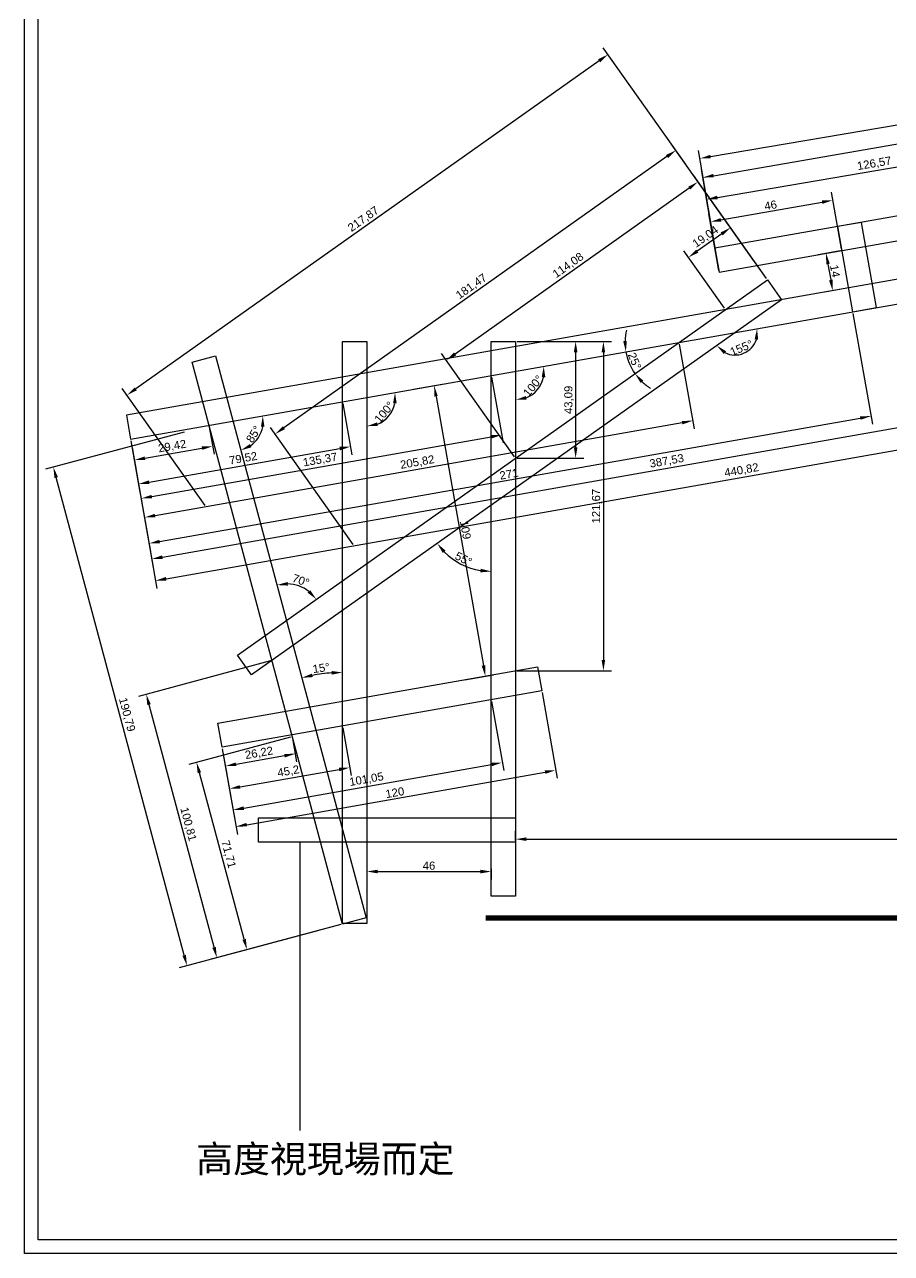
# Model space of a CAD drawing. Header units: millimetres. Extents: x -2666 to 6286, y -11880 to 4849.
# Drawn here: x 2652 to 2972.4, y -8628.6 to -8174.5 of the extents above; entities that cross this region are included whole.
import ezdxf

# ---------------------------------------------------------------- set-up
doc = ezdxf.new("R2010")
doc.units = ezdxf.units.MM
for name, color, linetype in [('0-rib-base', 10, 'Continuous'), ('0-rib1', 6, 'Continuous'), ('dim', 244, 'Continuous'), ('木平台完成面', 3, 'Continuous')]:
    doc.layers.add(name, color=color, linetype=linetype)
doc.layers.add('default', color=11, linetype='Continuous', plot=False)
doc.styles.get("Standard").update_dxf_attribs({"font": 'arial.ttf'})
doc.dimstyles.new('短柱', dxfattribs={"dimtxt": 3, "dimasz": 4, "dimexe": 3, "dimexo": 0.625, "dimtad": 1, "dimtxsty": 'Standard', "dimcen": 2.5, "dimadec": 0, "dimazin": 0, "dimtfac": 1, "dimtmove": 1, "dimatfit": 1, "dimldrblk": 'ORIGIN', "dimfxl": 0, "dimarcsym": 0})

# ---------------------------------------------------------------- blocks, each defined once
blk = doc.blocks.new('*D451')
at = {"layer": 'Defpoints', "color": 0}
for p in [(2950.76, -8239.36), (2954.04, -8257.98), (2908.74, -8265.97)]:
    blk.add_point(p, dxfattribs=at)
at = {"layer": 'dim', "color": 0, "lineweight": -2}
for p, q in [((2953.93, -8257.37), (2950.24, -8236.4)), ((2909.39, -8246.65), (2946.82, -8240.05)), ((2908.63, -8265.36), (2904.93, -8244.39))]:
    blk.add_line(p, q, dxfattribs=at)
at = {"layer": 'dim', "color": 0}
for points in [[(2946.7, -8239.4), (2946.93, -8240.71), (2950.76, -8239.36)], [(2909.28, -8246), (2909.51, -8247.31), (2905.46, -8247.35)]]:
    blk.add_solid(points, dxfattribs=at)
at = {"layer": 'dim', "color": 0, "insert": (2927.73, -8241.23), "char_height": 3, "attachment_point": 5, "rotation": 10}
blk.add_mtext('46', dxfattribs=at)
blk = doc.blocks.new('_Origin')
at = {"color": 0, "linetype": 'ByBlock', "lineweight": -2}
blk.add_line((0, 0), (-1, 0), dxfattribs=at)
blk.add_circle((0, 0), 0.5, dxfattribs=at)
blk = doc.blocks.new('*D452')
at = {"layer": 'Defpoints', "color": 0}
for p in [(3028.87, -8217.67), (3033.38, -8243.99), (2908.63, -8265.36)]:
    blk.add_point(p, dxfattribs=at)
at = {"layer": 'dim', "color": 0, "lineweight": -2}
for p, q in [((3033.28, -8243.38), (3028.37, -8214.71)), ((2908.07, -8238.36), (3024.93, -8218.35)), ((2908.53, -8264.74), (2903.62, -8236.08))]:
    blk.add_line(p, q, dxfattribs=at)
at = {"layer": 'dim', "color": 0}
for points in [[(3024.82, -8217.69), (3025.04, -8219), (3028.87, -8217.67)], [(2907.95, -8237.7), (2908.18, -8239.02), (2904.12, -8239.03)]]:
    blk.add_solid(points, dxfattribs=at)
at = {"layer": 'dim', "color": 0, "insert": (2966.09, -8225.96), "char_height": 3, "attachment_point": 5, "rotation": 9.7171}
blk.add_mtext('126,57', dxfattribs=at)
blk = doc.blocks.new('*D453')
at = {"layer": 'Defpoints', "color": 0}
for p in [(3107.91, -8195.43), (3113.87, -8229.8), (2908.63, -8265.36)]:
    blk.add_point(p, dxfattribs=at)
at = {"layer": 'dim', "color": 0, "lineweight": -2}
for p, q in [((3113.76, -8229.19), (3107.4, -8192.47)), ((2906.62, -8230.3), (3103.97, -8196.11)), ((2908.52, -8264.74), (2902.16, -8228.02))]:
    blk.add_line(p, q, dxfattribs=at)
at = {"layer": 'dim', "color": 0}
for points in [[(3103.86, -8195.45), (3104.08, -8196.77), (3107.91, -8195.43)], [(2906.5, -8229.64), (2906.73, -8230.95), (2902.68, -8230.98)]]:
    blk.add_solid(points, dxfattribs=at)
at = {"layer": 'dim', "color": 0, "insert": (3004.88, -8210.81), "char_height": 3, "attachment_point": 5, "rotation": 9.8281}
blk.add_mtext('208,29', dxfattribs=at)
blk = doc.blocks.new('*D454')
at = {"layer": 'Defpoints', "color": 0}
for p in [(3130.28, -8184.89), (3137.24, -8225.68), (2908.53, -8264.74)]:
    blk.add_point(p, dxfattribs=at)
at = {"layer": 'dim', "color": 0, "lineweight": -2}
for p, q in [((3137.14, -8225.06), (3129.77, -8181.93)), ((2905.5, -8223.27), (3126.33, -8185.56)), ((2908.42, -8264.12), (2901.05, -8220.99))]:
    blk.add_line(p, q, dxfattribs=at)
at = {"layer": 'dim', "color": 0}
for points in [[(3126.22, -8184.9), (3126.45, -8186.22), (3130.28, -8184.89)], [(2905.39, -8222.62), (2905.61, -8223.93), (2901.56, -8223.95)]]:
    blk.add_solid(points, dxfattribs=at)
at = {"layer": 'dim', "color": 0, "insert": (3015.51, -8202.02), "char_height": 3, "attachment_point": 5, "rotation": 9.6913}
blk.add_mtext('232,03', dxfattribs=at)
blk = doc.blocks.new('*D458')
at = {"layer": 'Defpoints', "color": 0}
for p in [(2720.12, -8322.58), (2691.15, -8327.69), (2721.48, -8330.3)]:
    blk.add_point(p, dxfattribs=at)
at = {"layer": 'dim', "color": 0, "lineweight": -2}
for p, q in [((2720.23, -8323.2), (2722, -8333.25)), ((2691.26, -8328.31), (2693.03, -8338.36)), ((2696.45, -8334.71), (2717.54, -8330.99))]:
    blk.add_line(p, q, dxfattribs=at)
at = {"layer": 'dim', "color": 0}
for points in [[(2717.43, -8330.34), (2717.66, -8331.65), (2721.48, -8330.3)], [(2696.34, -8334.06), (2696.57, -8335.37), (2692.51, -8335.41)]]:
    blk.add_solid(points, dxfattribs=at)
at = {"layer": 'dim', "color": 0, "insert": (2706.58, -8330.46), "char_height": 3, "attachment_point": 5, "rotation": 10}
blk.add_mtext('29,42', dxfattribs=at)
blk = doc.blocks.new('*D459')
at = {"layer": 'Defpoints', "color": 0}
for p in [(2769.47, -8313.88), (2691.15, -8327.69), (2772.39, -8330.45)]:
    blk.add_point(p, dxfattribs=at)
at = {"layer": 'dim', "color": 0, "lineweight": -2}
for p, q in [((2769.58, -8314.5), (2772.91, -8333.41)), ((2691.26, -8328.31), (2694.59, -8347.22)), ((2698.01, -8343.57), (2768.45, -8331.15))]:
    blk.add_line(p, q, dxfattribs=at)
at = {"layer": 'dim', "color": 0}
for points in [[(2768.33, -8330.49), (2768.57, -8331.81), (2772.39, -8330.45)], [(2697.9, -8342.91), (2698.13, -8344.23), (2694.07, -8344.26)]]:
    blk.add_solid(points, dxfattribs=at)
at = {"layer": 'dim', "color": 0, "insert": (2732.81, -8334.97), "char_height": 3, "attachment_point": 5, "rotation": 10}
blk.add_mtext('79,52', dxfattribs=at)
blk = doc.blocks.new('*D460')
at = {"layer": 'Defpoints', "color": 0}
for p in [(2824.47, -8304.19), (2691.15, -8327.69), (2828.33, -8326.1)]:
    blk.add_point(p, dxfattribs=at)
at = {"layer": 'dim', "color": 0, "lineweight": -2}
for p, q in [((2824.57, -8304.8), (2828.85, -8329.06)), ((2691.26, -8328.31), (2695.54, -8352.56)), ((2698.96, -8348.91), (2824.39, -8326.8))]:
    blk.add_line(p, q, dxfattribs=at)
at = {"layer": 'dim', "color": 0}
for points in [[(2824.27, -8326.14), (2824.51, -8327.45), (2828.33, -8326.1)], [(2698.84, -8348.26), (2699.07, -8349.57), (2695.02, -8349.61)]]:
    blk.add_solid(points, dxfattribs=at)
at = {"layer": 'dim', "color": 0, "insert": (2761.25, -8335.46), "char_height": 3, "attachment_point": 5, "rotation": 10}
blk.add_mtext('135,37', dxfattribs=at)
blk = doc.blocks.new('*D461')
at = {"layer": 'Defpoints', "color": 0}
for p in [(2893.84, -8291.95), (2898.94, -8320.88), (2691.15, -8327.69)]:
    blk.add_point(p, dxfattribs=at)
at = {"layer": 'dim', "color": 0, "lineweight": -2}
for p, q in [((2893.95, -8292.57), (2899.46, -8323.83)), ((2700.19, -8355.92), (2895, -8321.57)), ((2691.26, -8328.31), (2696.77, -8359.57))]:
    blk.add_line(p, q, dxfattribs=at)
at = {"layer": 'dim', "color": 0}
for points in [[(2894.89, -8320.92), (2895.12, -8322.23), (2898.94, -8320.88)], [(2700.08, -8355.27), (2700.31, -8356.58), (2696.25, -8356.62)]]:
    blk.add_solid(points, dxfattribs=at)
at = {"layer": 'dim', "color": 0, "insert": (2797.18, -8336.36), "char_height": 3, "attachment_point": 5, "rotation": 10}
blk.add_mtext('205,82', dxfattribs=at)
blk = doc.blocks.new('*D462')
at = {"layer": 'Defpoints', "color": 0}
for p in [(2958.03, -8280.63), (2964.83, -8319.16), (2691.15, -8327.69)]:
    blk.add_point(p, dxfattribs=at)
at = {"layer": 'dim', "color": 0, "lineweight": -2}
for p, q in [((2958.14, -8281.25), (2965.35, -8322.12)), ((2701.88, -8365.53), (2960.89, -8319.86)), ((2691.26, -8328.31), (2698.47, -8369.18))]:
    blk.add_line(p, q, dxfattribs=at)
at = {"layer": 'dim', "color": 0}
for points in [[(2960.77, -8319.2), (2961.01, -8320.51), (2964.83, -8319.16)], [(2701.77, -8364.87), (2702, -8366.18), (2697.95, -8366.22)]]:
    blk.add_solid(points, dxfattribs=at)
at = {"layer": 'dim', "color": 0, "insert": (2831.02, -8340.59), "char_height": 3, "attachment_point": 5, "rotation": 10}
blk.add_mtext('271', dxfattribs=at)
blk = doc.blocks.new('*D463')
at = {"layer": 'Defpoints', "color": 0}
for p in [(3072.79, -8260.4), (3080.6, -8304.68), (2691.15, -8327.69)]:
    blk.add_point(p, dxfattribs=at)
at = {"layer": 'dim', "color": 0, "lineweight": -2}
for p, q in [((3072.9, -8261.01), (3081.12, -8307.63)), ((2702.9, -8371.27), (3076.66, -8305.37)), ((2691.26, -8328.31), (2699.48, -8374.92))]:
    blk.add_line(p, q, dxfattribs=at)
at = {"layer": 'dim', "color": 0}
for points in [[(3076.55, -8304.71), (3076.78, -8306.03), (3080.6, -8304.68)], [(2702.78, -8370.62), (2703.01, -8371.93), (2698.96, -8371.97)]]:
    blk.add_solid(points, dxfattribs=at)
at = {"layer": 'dim', "color": 0, "insert": (2889.36, -8335.93), "char_height": 3, "attachment_point": 5, "rotation": 10}
blk.add_mtext('387,53', dxfattribs=at)
blk = doc.blocks.new('*D464')
at = {"layer": 'Defpoints', "color": 0}
for p in [(3125.27, -8251.15), (3134.49, -8303.42), (2691.15, -8327.69)]:
    blk.add_point(p, dxfattribs=at)
at = {"layer": 'dim', "color": 0, "lineweight": -2}
for p, q in [((3125.81, -8254.18), (3135.01, -8306.37)), ((2704.31, -8379.27), (3130.55, -8304.11)), ((2691.69, -8330.72), (2700.89, -8382.92))]:
    blk.add_line(p, q, dxfattribs=at)
at = {"layer": 'dim', "color": 0}
for points in [[(3130.43, -8303.45), (3130.66, -8304.77), (3134.49, -8303.42)], [(2704.19, -8378.61), (2704.42, -8379.93), (2700.37, -8379.96)]]:
    blk.add_solid(points, dxfattribs=at)
at = {"layer": 'dim', "color": 0, "insert": (2917.01, -8339.3), "char_height": 3, "attachment_point": 5, "rotation": 10}
blk.add_mtext('440,82', dxfattribs=at)
blk = doc.blocks.new('*D465')
at = {"layer": 'Defpoints', "color": 0}
for p in [(3139.24, -8248.68), (2778.47, -8291.61), (2784.29, -8321.15), (2691.15, -8327.69), (2778.47, -8506.61)]:
    blk.add_point(p, dxfattribs=at)
at = {"layer": 'dim', "color": 0, "lineweight": -2}
blk.add_arc((2778.47, -8312.3), 10.6, 291.7601, 348.2399, dxfattribs=at)
at = {"layer": 'dim', "color": 0}
for points in [[(2788.17, -8314.45), (2789.51, -8314.47), (2788.9, -8310.46)], [(2782.52, -8322.79), (2782.27, -8321.48), (2778.47, -8322.89)]]:
    blk.add_solid(points, dxfattribs=at)
at = {"layer": 'dim', "color": 0, "insert": (2784.93, -8317.72), "char_height": 3, "attachment_point": 5, "rotation": 50}
blk.add_mtext('100°', dxfattribs=at)
blk = doc.blocks.new('*D466')
at = {"layer": 'Defpoints', "color": 0}
for p in [(3139.24, -8248.68), (2722.55, -8296.87), (2691.15, -8327.69), (2736.68, -8329.13), (2778.19, -8504.54)]:
    blk.add_point(p, dxfattribs=at)
at = {"layer": 'dim', "color": 0, "lineweight": -2}
blk.add_arc((2729.02, -8321.02), 11.16, 305.6472, 349.3528, dxfattribs=at)
at = {"layer": 'dim', "color": 0}
for points in [[(2739.32, -8323.07), (2740.65, -8323.08), (2740.01, -8319.08)], [(2735.81, -8330.69), (2735.24, -8329.48), (2731.91, -8331.8)]]:
    blk.add_solid(points, dxfattribs=at)
at = {"layer": 'dim', "color": 0, "insert": (2736.61, -8325.85), "char_height": 3, "attachment_point": 5, "rotation": 57.5}
blk.add_mtext('85°', dxfattribs=at)
blk = doc.blocks.new('*D467')
at = {"layer": 'Defpoints', "color": 0}
for p in [(3139.24, -8248.68), (2833.47, -8291.61), (2839.26, -8311.42), (2691.15, -8327.69), (2833.47, -8496.61)]:
    blk.add_point(p, dxfattribs=at)
at = {"layer": 'dim', "color": 0, "lineweight": -2}
blk.add_arc((2833.47, -8302.6), 10.55, 291.8487, 348.1513, dxfattribs=at)
at = {"layer": 'dim', "color": 0}
for points in [[(2843.13, -8304.75), (2844.46, -8304.78), (2843.86, -8300.77)], [(2837.52, -8313.05), (2837.27, -8311.74), (2833.47, -8313.15)]]:
    blk.add_solid(points, dxfattribs=at)
at = {"layer": 'dim', "color": 0, "insert": (2839.9, -8308), "char_height": 3, "attachment_point": 5, "rotation": 50}
blk.add_mtext('100°', dxfattribs=at)
blk = doc.blocks.new('*D468')
at = {"layer": 'Defpoints', "color": 0}
for p in [(3139.24, -8248.68), (2931.77, -8276.13), (2914.13, -8296.57), (2691.15, -8327.69), (2735.9, -8414.81)]:
    blk.add_point(p, dxfattribs=at)
at = {"layer": 'dim', "color": 0, "lineweight": -2}
blk.add_arc((2914.58, -8288.3), 8.29, 243.2328, 342.0672, dxfattribs=at)
at = {"layer": 'dim', "color": 0}
for points in [[(2921.8, -8290.8), (2923.13, -8290.89), (2922.74, -8286.86)], [(2910.42, -8296.2), (2911.29, -8295.19), (2907.82, -8293.08)]]:
    blk.add_solid(points, dxfattribs=at)
at = {"layer": 'dim', "color": 0, "insert": (2916.94, -8293.95), "char_height": 3, "attachment_point": 5, "rotation": 22.65}
blk.add_mtext('155°', dxfattribs=at)
blk = doc.blocks.new('*D469')
at = {"layer": 'Defpoints', "color": 0}
for p in [(3145.09, -8224.3), (3019.93, -8238.39), (3028.87, -8251.54), (2908.74, -8265.97), (3148.15, -8291.76)]:
    blk.add_point(p, dxfattribs=at)
at = {"layer": 'dim', "color": 0, "lineweight": -2}
blk.add_arc((3033.38, -8243.99), 8.79, 216.3079, 311.0921, dxfattribs=at)
at = {"layer": 'dim', "color": 0}
for points in [[(3025.69, -8249.46), (3026.91, -8248.93), (3024.73, -8245.52)], [(3038.62, -8250.23), (3039.7, -8251.01), (3041.5, -8247.37)]]:
    blk.add_solid(points, dxfattribs=at)
at = {"layer": 'dim', "color": 0, "insert": (3032.65, -8250.61), "char_height": 3, "attachment_point": 5, "rotation": 353.7}
blk.add_mtext('147°', dxfattribs=at)
blk = doc.blocks.new('*D470')
at = {"layer": 'Defpoints', "color": 0}
for p in [(3145.09, -8224.3), (3023.39, -8230.09), (3076.38, -8246.61), (2908.74, -8265.97), (3151.6, -8283.46)]:
    blk.add_point(p, dxfattribs=at)
at = {"layer": 'dim', "color": 0, "lineweight": -2}
blk.add_arc((3049.83, -8241.09), 27.11, 345.8609, 1.5391, dxfattribs=at)
at = {"layer": 'dim', "color": 0}
for points in [[(3076.27, -8240.43), (3077.6, -8240.3), (3076.53, -8236.38)], [(3076.76, -8247.93), (3075.49, -8247.51), (3074.86, -8251.51)]]:
    blk.add_solid(points, dxfattribs=at)
at = {"layer": 'dim', "color": 0, "insert": (3074.64, -8243.83), "char_height": 3, "attachment_point": 5, "rotation": 83.7}
blk.add_mtext('33°', dxfattribs=at)
blk = doc.blocks.new('*D471')
at = {"layer": 'Defpoints', "color": 0}
for p in [(3107.65, -8218.16), (3145.09, -8224.3), (3107.24, -8236.67), (2908.74, -8265.97), (3253.74, -8491.58)]:
    blk.add_point(p, dxfattribs=at)
at = {"layer": 'dim', "color": 0, "lineweight": -2}
blk.add_arc((3113.87, -8229.8), 9.55, 214.1864, 273.9299, dxfattribs=at)
at = {"layer": 'dim', "color": 0}
for points in [[(3105.35, -8235.42), (3106.59, -8234.91), (3104.47, -8231.46)], [(3114.34, -8238.68), (3114.7, -8239.97), (3118.37, -8238.22)]]:
    blk.add_solid(points, dxfattribs=at)
at = {"layer": 'dim', "color": 0, "insert": (3110.63, -8236.45), "char_height": 3, "attachment_point": 5, "rotation": 334.0582}
blk.add_mtext('108°', dxfattribs=at)
blk = doc.blocks.new('*D473')
at = {"layer": 'Defpoints', "color": 0}
for p in [(2954.04, -8257.98), (2950.68, -8272.79), (2956.47, -8271.77)]:
    blk.add_point(p, dxfattribs=at)
at = {"layer": 'dim', "color": 0, "lineweight": -2}
for p, q in [((2953.43, -8258.09), (2945.3, -8259.53)), ((2948.94, -8262.94), (2949.99, -8268.85)), ((2955.86, -8271.88), (2947.73, -8273.31))]:
    blk.add_line(p, q, dxfattribs=at)
at = {"layer": 'dim', "color": 0}
for points in [[(2949.6, -8262.83), (2948.29, -8263.06), (2948.25, -8259)], [(2950.64, -8268.74), (2949.33, -8268.97), (2950.68, -8272.79)]]:
    blk.add_solid(points, dxfattribs=at)
at = {"layer": 'dim', "color": 0, "insert": (2951.56, -8265.53), "char_height": 3, "attachment_point": 5, "rotation": 280}
blk.add_mtext('14', dxfattribs=at)
blk = doc.blocks.new('*D475')
at = {"layer": 'Defpoints', "color": 0}
for p in [(2750.78, -8437), (2724.95, -8441.55), (2752, -8443.95)]:
    blk.add_point(p, dxfattribs=at)
at = {"layer": 'dim', "color": 0, "lineweight": -2}
for p, q in [((2750.89, -8437.61), (2752.53, -8446.9)), ((2725.06, -8442.17), (2726.7, -8451.46)), ((2730.12, -8447.81), (2748.07, -8444.64))]:
    blk.add_line(p, q, dxfattribs=at)
at = {"layer": 'dim', "color": 0}
for points in [[(2730, -8447.15), (2730.24, -8448.46), (2726.18, -8448.5)], [(2747.95, -8443.99), (2748.18, -8445.3), (2752, -8443.95)]]:
    blk.add_solid(points, dxfattribs=at)
at = {"layer": 'dim', "color": 0, "insert": (2738.67, -8443.83), "char_height": 3, "attachment_point": 5, "rotation": 10}
blk.add_mtext('26,22', dxfattribs=at)
blk = doc.blocks.new('*D476')
at = {"layer": 'Defpoints', "color": 0}
for p in [(2769.47, -8433.7), (2724.95, -8441.55), (2772.17, -8449.04)]:
    blk.add_point(p, dxfattribs=at)
at = {"layer": 'dim', "color": 0, "lineweight": -2}
for p, q in [((2769.58, -8434.32), (2772.69, -8452)), ((2725.06, -8442.17), (2728.18, -8459.85)), ((2731.6, -8456.2), (2768.23, -8449.74))]:
    blk.add_line(p, q, dxfattribs=at)
at = {"layer": 'dim', "color": 0}
for points in [[(2768.12, -8449.08), (2768.35, -8450.4), (2772.17, -8449.04)], [(2731.48, -8455.54), (2731.71, -8456.86), (2727.66, -8456.89)]]:
    blk.add_solid(points, dxfattribs=at)
at = {"layer": 'dim', "color": 0, "insert": (2749.49, -8450.58), "char_height": 3, "attachment_point": 5, "rotation": 10}
blk.add_mtext('45,2', dxfattribs=at)
blk = doc.blocks.new('*D477')
at = {"layer": 'Defpoints', "color": 0}
for p in [(2824.47, -8424.01), (2724.95, -8441.55), (2828.55, -8447.18)]:
    blk.add_point(p, dxfattribs=at)
at = {"layer": 'dim', "color": 0, "lineweight": -2}
for p, q in [((2824.57, -8424.62), (2829.07, -8450.13)), ((2725.06, -8442.17), (2729.56, -8467.68)), ((2732.98, -8464.03), (2824.61, -8447.87))]:
    blk.add_line(p, q, dxfattribs=at)
at = {"layer": 'dim', "color": 0}
for points in [[(2824.5, -8447.21), (2824.73, -8448.53), (2828.55, -8447.18)], [(2732.86, -8463.37), (2733.1, -8464.68), (2729.04, -8464.72)]]:
    blk.add_solid(points, dxfattribs=at)
at = {"layer": 'dim', "color": 0, "insert": (2778.37, -8453.56), "char_height": 3, "attachment_point": 5, "rotation": 10}
blk.add_mtext('101,05', dxfattribs=at)
blk = doc.blocks.new('*D478')
at = {"layer": 'Defpoints', "color": 0}
for p in [(2843.13, -8420.71), (2724.95, -8441.55), (2848.3, -8450.01)]:
    blk.add_point(p, dxfattribs=at)
at = {"layer": 'dim', "color": 0, "lineweight": -2}
for p, q in [((2843.24, -8421.33), (2848.82, -8452.96)), ((2725.06, -8442.17), (2730.64, -8473.8)), ((2734.06, -8470.15), (2844.36, -8450.7))]:
    blk.add_line(p, q, dxfattribs=at)
at = {"layer": 'dim', "color": 0}
for points in [[(2844.24, -8450.05), (2844.47, -8451.36), (2848.3, -8450.01)], [(2733.94, -8469.5), (2734.18, -8470.81), (2730.12, -8470.85)]]:
    blk.add_solid(points, dxfattribs=at)
at = {"layer": 'dim', "color": 0, "insert": (2788.83, -8458.3), "char_height": 3, "attachment_point": 5, "rotation": 10}
blk.add_mtext('120', dxfattribs=at)
blk = doc.blocks.new('*D479')
at = {"layer": 'Defpoints', "color": 0}
for p in [(2750.89, -8437.61), (2715.54, -8447.11), (2769.5, -8506.87)]:
    blk.add_point(p, dxfattribs=at)
at = {"layer": 'dim', "color": 0, "lineweight": -2}
for p, q in [((2750.28, -8437.78), (2712.65, -8447.89)), ((2733.12, -8512.51), (2716.58, -8450.98)), ((2768.9, -8507.03), (2731.26, -8517.15))]:
    blk.add_line(p, q, dxfattribs=at)
at = {"layer": 'dim', "color": 0}
for points in [[(2717.23, -8450.8), (2715.94, -8451.15), (2715.54, -8447.11)], [(2733.76, -8512.33), (2732.48, -8512.68), (2734.16, -8516.37)]]:
    blk.add_solid(points, dxfattribs=at)
at = {"layer": 'dim', "color": 0, "insert": (2727.2, -8481.11), "char_height": 3, "attachment_point": 5, "rotation": 285.0435}
blk.add_mtext('71,71', dxfattribs=at)
blk = doc.blocks.new('*D480')
at = {"layer": 'Defpoints', "color": 0}
for p in [(2743.41, -8409.49), (2696.94, -8421.95), (2769.5, -8506.87)]:
    blk.add_point(p, dxfattribs=at)
at = {"layer": 'dim', "color": 0, "lineweight": -2}
for p, q in [((2742.81, -8409.65), (2694.04, -8422.72)), ((2721.99, -8515.46), (2697.97, -8425.81)), ((2768.9, -8507.03), (2720.13, -8520.1))]:
    blk.add_line(p, q, dxfattribs=at)
at = {"layer": 'dim', "color": 0}
for points in [[(2698.62, -8425.64), (2697.33, -8425.98), (2696.94, -8421.95)], [(2722.64, -8515.29), (2721.35, -8515.63), (2723.03, -8519.32)]]:
    blk.add_solid(points, dxfattribs=at)
at = {"layer": 'dim', "color": 0, "insert": (2712.33, -8470.01), "char_height": 3, "attachment_point": 5, "rotation": 285}
blk.add_mtext('100,81', dxfattribs=at)
blk = doc.blocks.new('*D481')
at = {"layer": 'Defpoints', "color": 0}
for p in [(2720.12, -8322.58), (2662.61, -8337.99), (2769.5, -8506.87)]:
    blk.add_point(p, dxfattribs=at)
at = {"layer": 'dim', "color": 0, "lineweight": -2}
for p, q in [((2710.91, -8325.05), (2659.72, -8338.77)), ((2710.96, -8518.42), (2663.65, -8341.86)), ((2760.29, -8509.34), (2709.1, -8523.06))]:
    blk.add_line(p, q, dxfattribs=at)
at = {"layer": 'dim', "color": 0}
for points in [[(2664.29, -8341.68), (2663.01, -8342.03), (2662.61, -8337.99)], [(2711.6, -8518.24), (2710.31, -8518.59), (2711.99, -8522.28)]]:
    blk.add_solid(points, dxfattribs=at)
at = {"layer": 'dim', "color": 0, "insert": (2689.65, -8429.51), "char_height": 3, "attachment_point": 5, "rotation": 285}
blk.add_mtext('190,79', dxfattribs=at)
blk = doc.blocks.new('*D482')
at = {"layer": 'Defpoints', "color": 0}
for p in [(2897.38, -8260.5), (2926.57, -8268.78), (2911.03, -8279.78)]:
    blk.add_point(p, dxfattribs=at)
at = {"layer": 'dim', "color": 0, "lineweight": -2}
for p, q in [((2926.21, -8268.27), (2911.18, -8247.05)), ((2909.65, -8251.81), (2900.64, -8258.19)), ((2910.67, -8279.27), (2895.64, -8258.05))]:
    blk.add_line(p, q, dxfattribs=at)
at = {"layer": 'dim', "color": 0}
for points in [[(2909.27, -8251.26), (2910.04, -8252.35), (2912.92, -8249.5)], [(2900.26, -8257.64), (2901.03, -8258.73), (2897.38, -8260.5)]]:
    blk.add_solid(points, dxfattribs=at)
at = {"layer": 'dim', "color": 0, "insert": (2903.74, -8253.02), "char_height": 3, "attachment_point": 5, "rotation": 35.3}
blk.add_mtext('19,04', dxfattribs=at)
blk = doc.blocks.new('*D483')
at = {"layer": 'Defpoints', "color": 0}
for p in [(2926.57, -8268.78), (2807.84, -8298.51), (2833.47, -8334.7)]:
    blk.add_point(p, dxfattribs=at)
at = {"layer": 'dim', "color": 0, "lineweight": -2}
for p, q in [((2926.21, -8268.27), (2899.21, -8230.14)), ((2897.68, -8234.9), (2811.1, -8296.2)), ((2833.1, -8334.19), (2806.11, -8296.06))]:
    blk.add_line(p, q, dxfattribs=at)
at = {"layer": 'dim', "color": 0}
for points in [[(2897.29, -8234.36), (2898.06, -8235.44), (2900.94, -8232.59)], [(2810.72, -8295.65), (2811.49, -8296.74), (2807.84, -8298.51)]]:
    blk.add_solid(points, dxfattribs=at)
at = {"layer": 'dim', "color": 0, "insert": (2852.99, -8263.57), "char_height": 3, "attachment_point": 5, "rotation": 35.3}
blk.add_mtext('114,08', dxfattribs=at)
blk = doc.blocks.new('*D484')
at = {"layer": 'Defpoints', "color": 0}
for p in [(2926.57, -8268.78), (2744.58, -8325.78), (2778.47, -8373.64)]:
    blk.add_point(p, dxfattribs=at)
at = {"layer": 'dim', "color": 0, "lineweight": -2}
for p, q in [((2921.57, -8261.72), (2890.95, -8218.47)), ((2889.41, -8223.23), (2747.84, -8323.47)), ((2773.47, -8366.59), (2742.84, -8323.33))]:
    blk.add_line(p, q, dxfattribs=at)
at = {"layer": 'dim', "color": 0}
for points in [[(2889.03, -8222.68), (2889.8, -8223.77), (2892.68, -8220.92)], [(2747.46, -8322.92), (2748.23, -8324.01), (2744.58, -8325.78)]]:
    blk.add_solid(points, dxfattribs=at)
at = {"layer": 'dim', "color": 0, "insert": (2817.23, -8271.37), "char_height": 3, "attachment_point": 5, "rotation": 35.3}
blk.add_mtext('181,47', dxfattribs=at)
blk = doc.blocks.new('*D485')
at = {"layer": 'Defpoints', "color": 0}
for p in [(2926.57, -8268.78), (2689.8, -8311.41), (2748.76, -8394.68)]:
    blk.add_point(p, dxfattribs=at)
at = {"layer": 'dim', "color": 0, "lineweight": -2}
for p, q in [((2896.5, -8226.32), (2865.88, -8183.06)), ((2864.34, -8187.82), (2693.06, -8309.1)), ((2718.69, -8352.21), (2688.06, -8308.96))]:
    blk.add_line(p, q, dxfattribs=at)
at = {"layer": 'dim', "color": 0}
for points in [[(2863.96, -8187.28), (2864.73, -8188.36), (2867.61, -8185.51)], [(2692.68, -8308.55), (2693.45, -8309.64), (2689.8, -8311.41)]]:
    blk.add_solid(points, dxfattribs=at)
at = {"layer": 'dim', "color": 0, "insert": (2777.3, -8246.48), "char_height": 3, "attachment_point": 5, "rotation": 35.3}
blk.add_mtext('217,87', dxfattribs=at)
blk = doc.blocks.new('*D487')
at = {"layer": 'Defpoints', "color": 0}
for p in [(2833.47, -8291.61), (2833.47, -8334.7), (2855.67, -8334.7)]:
    blk.add_point(p, dxfattribs=at)
at = {"layer": 'dim', "color": 0, "lineweight": -2}
for p, q in [((2834.09, -8291.61), (2858.67, -8291.61)), ((2855.67, -8295.61), (2855.67, -8330.7)), ((2834.09, -8334.7), (2858.67, -8334.7))]:
    blk.add_line(p, q, dxfattribs=at)
at = {"layer": 'dim', "color": 0}
for points in [[(2855, -8295.61), (2856.33, -8295.61), (2855.67, -8291.61)], [(2855, -8330.7), (2856.33, -8330.7), (2855.67, -8334.7)]]:
    blk.add_solid(points, dxfattribs=at)
at = {"layer": 'dim', "color": 0, "insert": (2853.24, -8313.16), "char_height": 3, "attachment_point": 5, "rotation": 90}
blk.add_mtext('43,09', dxfattribs=at)
blk = doc.blocks.new('*D488')
at = {"layer": 'Defpoints', "color": 0}
for p in [(2833.47, -8291.61), (2833.47, -8413.28), (2865.93, -8413.28)]:
    blk.add_point(p, dxfattribs=at)
at = {"layer": 'dim', "color": 0, "lineweight": -2}
for p, q in [((2834.09, -8291.61), (2868.93, -8291.61)), ((2865.93, -8295.61), (2865.93, -8409.28)), ((2834.09, -8413.28), (2868.93, -8413.28))]:
    blk.add_line(p, q, dxfattribs=at)
at = {"layer": 'dim', "color": 0}
for points in [[(2865.26, -8295.61), (2866.59, -8295.61), (2865.93, -8291.61)], [(2865.26, -8409.28), (2866.59, -8409.28), (2865.93, -8413.28)]]:
    blk.add_solid(points, dxfattribs=at)
at = {"layer": 'dim', "color": 0, "insert": (2863.5, -8352.44), "char_height": 3, "attachment_point": 5, "rotation": 90}
blk.add_mtext('121,67', dxfattribs=at)
blk = doc.blocks.new('*D489')
at = {"layer": 'Defpoints', "color": 0}
for p in [(2795.17, -8309.35), (2822.28, -8415.25), (2814.1, -8416.7)]:
    blk.add_point(p, dxfattribs=at)
at = {"layer": 'dim', "color": 0, "lineweight": -2}
for p, q in [((2795.79, -8309.24), (2806.31, -8307.39)), ((2804.05, -8311.85), (2821.59, -8411.31)), ((2814.71, -8416.59), (2825.24, -8414.73))]:
    blk.add_line(p, q, dxfattribs=at)
at = {"layer": 'dim', "color": 0}
for points in [[(2804.71, -8311.73), (2803.39, -8311.96), (2803.36, -8307.91)], [(2822.24, -8411.2), (2820.93, -8411.43), (2822.28, -8415.25)]]:
    blk.add_solid(points, dxfattribs=at)
at = {"layer": 'dim', "color": 0, "insert": (2814.94, -8361.21), "char_height": 3, "attachment_point": 5, "rotation": 280}
blk.add_mtext('109', dxfattribs=at)
blk = doc.blocks.new('*D490')
at = {"layer": 'Defpoints', "color": 0}
for p in [(2926.57, -8268.78), (2722.55, -8296.87), (2755.83, -8383.11), (2730.7, -8407.47), (2778.19, -8504.54)]:
    blk.add_point(p, dxfattribs=at)
at = {"layer": 'dim', "color": 0, "lineweight": -2}
blk.add_arc((2748.76, -8394.68), 13.56, 52.2656, 88.0344, dxfattribs=at)
at = {"layer": 'dim', "color": 0}
for points in [[(2749.3, -8381.79), (2749.15, -8380.47), (2745.25, -8381.58)], [(2757.54, -8383.49), (2756.57, -8384.42), (2759.82, -8386.84)]]:
    blk.add_solid(points, dxfattribs=at)
at = {"layer": 'dim', "color": 0, "insert": (2754.09, -8379.9), "char_height": 3, "attachment_point": 5, "rotation": 340.15}
blk.add_mtext('70°', dxfattribs=at)
blk = doc.blocks.new('*D491')
at = {"layer": 'Defpoints', "color": 0}
for p in [(2931.77, -8276.13), (2824.47, -8291.61), (2809.93, -8371.77), (2735.9, -8414.81), (2824.47, -8496.61)]:
    blk.add_point(p, dxfattribs=at)
at = {"layer": 'dim', "color": 0, "lineweight": -2}
blk.add_arc((2824.47, -8352.1), 24.46, 224.6812, 260.6188, dxfattribs=at)
at = {"layer": 'dim', "color": 0}
for points in [[(2806.56, -8369.73), (2807.59, -8368.87), (2804.5, -8366.23)], [(2820.53, -8375.57), (2820.42, -8376.9), (2824.47, -8376.56)]]:
    blk.add_solid(points, dxfattribs=at)
at = {"layer": 'dim', "color": 0, "insert": (2814.22, -8371.92), "char_height": 3, "attachment_point": 5, "rotation": 332.65}
blk.add_mtext('55°', dxfattribs=at)
blk = doc.blocks.new('*D492')
at = {"layer": 'Defpoints', "color": 0}
for p in [(2769.47, -8291.61), (2722.55, -8296.87), (2764.41, -8414.11), (2778.19, -8504.54), (2769.47, -8506.61)]:
    blk.add_point(p, dxfattribs=at)
at = {"layer": 'dim', "color": 0, "lineweight": -2}
blk.add_arc((2769.47, -8471.97), 58.08, 93.9465, 101.0535, dxfattribs=at)
at = {"layer": 'dim', "color": 0}
for points in [[(2758.48, -8415.61), (2758.18, -8414.32), (2754.43, -8415.87)], [(2765.45, -8413.36), (2765.49, -8414.69), (2769.47, -8413.89)]]:
    blk.add_solid(points, dxfattribs=at)
at = {"layer": 'dim', "color": 0, "insert": (2761.6, -8412.25), "char_height": 3, "attachment_point": 5, "rotation": 7.5}
blk.add_mtext('15°', dxfattribs=at)
blk = doc.blocks.new('*D493')
at = {"layer": 'Defpoints', "color": 0}
for p in [(3139.24, -8248.68), (2926.57, -8268.78), (2874.94, -8298.25), (2691.15, -8327.69), (2730.7, -8407.47)]:
    blk.add_point(p, dxfattribs=at)
at = {"layer": 'dim', "color": 0, "lineweight": -2}
for start, end in [(166.953, 178.4765), (190, 215.3), (226.8235, 238.347)]:
    blk.add_arc((2893.84, -8291.95), 19.92, start, end, dxfattribs=at)
at = {"layer": 'dim', "color": 0}
for points in [[(2874.59, -8291.37), (2873.26, -8291.47), (2874.22, -8295.41)], [(2879.71, -8306.92), (2880.71, -8306.04), (2877.58, -8303.46)]]:
    blk.add_solid(points, dxfattribs=at)
at = {"layer": 'dim', "color": 0, "insert": (2877.45, -8298.79), "char_height": 3, "attachment_point": 5, "rotation": 292.65}
blk.add_mtext('25°', dxfattribs=at)
blk = doc.blocks.new('*D500')
at = {"layer": 'Defpoints', "color": 0}
for p in [(2778.47, -8485.9), (2824.47, -8485.9), (2824.47, -8487.47)]:
    blk.add_point(p, dxfattribs=at)
at = {"layer": 'dim', "color": 0, "lineweight": -2}
for p, q in [((2778.47, -8486.52), (2778.47, -8490.47)), ((2782.47, -8487.47), (2820.47, -8487.47)), ((2824.47, -8486.52), (2824.47, -8490.47))]:
    blk.add_line(p, q, dxfattribs=at)
at = {"layer": 'dim', "color": 0}
for points in [[(2782.47, -8486.8), (2782.47, -8488.14), (2778.47, -8487.47)], [(2820.47, -8486.8), (2820.47, -8488.14), (2824.47, -8487.47)]]:
    blk.add_solid(points, dxfattribs=at)
at = {"layer": 'dim', "color": 0, "insert": (2801.47, -8485.31), "char_height": 3, "attachment_point": 5}
blk.add_mtext('46', dxfattribs=at)
blk = doc.blocks.new('*D648')
at = {"layer": 'Defpoints', "color": 0}
for p in [(2833.47, -8476.61), (3193.47, -8475.51), (3193.47, -8504.61)]:
    blk.add_point(p, dxfattribs=at)
at = {"layer": 'dim', "color": 0, "lineweight": -2}
for p, q in [((2833.47, -8475.98), (2833.47, -8472.51)), ((3193.47, -8503.98), (3193.47, -8472.51)), ((2837.47, -8475.51), (3189.47, -8475.51))]:
    blk.add_line(p, q, dxfattribs=at)
at = {"layer": 'dim', "color": 0}
for points in [[(2837.47, -8474.84), (2837.47, -8476.17), (2833.47, -8475.51)], [(3189.47, -8474.84), (3189.47, -8476.17), (3193.47, -8475.51)]]:
    blk.add_solid(points, dxfattribs=at)
at = {"layer": 'dim', "color": 0, "insert": (3013.47, -8473.35), "char_height": 3, "attachment_point": 5}
blk.add_mtext('360', dxfattribs=at)

msp = doc.modelspace()

# ---------------------------------------------------------------- linework, layer by layer
at = {"layer": '0-rib-base'}
msp.add_lwpolyline([(2738.465, -8476.608), (2738.465, -8467.608), (2833.465, -8467.608), (2833.465, -8476.608)], close=True, dxfattribs=at)
at = {"layer": '0-rib1'}
for points in [[(3145.094, -8224.295), (3143.531, -8215.432), (2907.177, -8257.108), (2908.74, -8265.971), (3145.094, -8224.295)], [(3139.239, -8248.682), (3137.677, -8239.819), (2689.589, -8318.829), (2691.152, -8327.692), (3139.239, -8248.682)], [(2724.955, -8441.552), (2723.392, -8432.689), (2841.569, -8411.851), (2843.132, -8420.715), (2724.955, -8441.552)]]:
    msp.add_lwpolyline(points, dxfattribs=at)
for points in [[(2961.341, -8247.557), (2952.478, -8249.12), (2958.035, -8280.634), (2966.898, -8279.071)], [(2730.696, -8407.467), (2926.569, -8268.781), (2931.77, -8276.126), (2735.897, -8414.812)], [(2769.467, -8506.612), (2769.467, -8291.612), (2778.467, -8291.612), (2778.467, -8506.612)], [(2824.465, -8496.608), (2824.465, -8291.608), (2833.465, -8291.608), (2833.465, -8496.608)], [(2769.501, -8506.871), (2713.855, -8299.197), (2722.549, -8296.867), (2778.195, -8504.541)]]:
    msp.add_lwpolyline(points, close=True, dxfattribs=at)
at = {"layer": 'default'}
for points in [[(2651.958, -8034.605), (3491.958, -8034.605), (3491.958, -8628.605), (2651.958, -8628.605)], [(2656.958, -8039.605), (3486.958, -8039.605), (3486.958, -8623.605), (2656.958, -8623.605)]]:
    msp.add_lwpolyline(points, close=True, dxfattribs=at)
at = {"layer": 'dim'}
msp.add_line((2753.777, -8583.13), (2753.777, -8476.608), dxfattribs=at)
at = {"layer": '木平台完成面', "const_width": 2}
msp.add_lwpolyline([(3486.958, -8504.608), (2822.403, -8504.608)], dxfattribs=at)

# ---------------------------------------------------------------- texts
at = {"layer": 'dim', "insert": (2715.404, -8588.678), "char_height": 10, "attachment_point": 1}
msp.add_mtext_dynamic_manual_height_columns('{\\fPMingLiU|b0|i0|c136|p18;高度視現場而定}', width=430.53379, gutter_width=12.5, heights=[0], dxfattribs=at)

# ---------------------------------------------------------------- dimensions: what is measured, and where the dimension line sits
at = {"layer": 'dim'}
for p1, p2, distance, picture, middle in [((2926.569, -8268.781), (2748.757, -8394.679), -102.032, '*D485', (2777.3, -8246.476)), ((2908.526, -8264.739), (3137.243, -8225.68), 41.383, '*D454', (3015.509, -8202.024)), ((2908.631, -8265.355), (3113.866, -8229.802), 34.888, '*D453', (3004.879, -8210.811)), ((2908.631, -8265.355), (3033.382, -8243.993), 26.705, '*D452', (2966.09, -8225.959)), ((2926.569, -8268.781), (2778.467, -8373.643), -58.647, '*D484', (2817.226, -8271.366)), ((2926.569, -8268.781), (2833.465, -8334.702), -44.345, '*D483', (2852.989, -8263.568)), ((2908.74, -8265.971), (2954.041, -8257.983), 18.912, '*D451', (2927.732, -8241.228)), ((2926.569, -8268.781), (2911.03, -8279.783), -23.627, '*D482', (2903.743, -8253.017)), ((2691.152, -8327.692), (3125.271, -8251.145), -53.077, '*D464', (2917.007, -8339.299)), ((2691.152, -8327.692), (3072.794, -8260.399), -44.96, '*D463', (2889.359, -8335.932)), ((2954.041, -8257.983), (2956.472, -8271.77), -5.881, '*D473', (2951.564, -8265.528)), ((2691.152, -8327.692), (2958.035, -8280.634), -39.123, '*D462', (2831.017, -8340.593)), ((2691.152, -8327.692), (2893.842, -8291.953), -29.372, '*D461', (2797.176, -8336.357)), ((2833.465, -8291.608), (2833.465, -8334.702), 22.201, '*D487', (2853.238, -8313.155)), ((2833.465, -8291.608), (2833.465, -8413.28), 32.462, '*D488', (2863.5, -8352.444)), ((2691.152, -8327.692), (2824.465, -8304.186), -22.254, '*D460', (2761.251, -8335.464)), ((2795.17, -8309.351), (2814.097, -8416.695), 8.312, '*D489', (2814.943, -8361.205)), ((2691.152, -8327.692), (2769.467, -8313.883), -16.827, '*D459', (2732.81, -8334.968)), ((2769.501, -8506.871), (2720.122, -8322.584), 59.537, '*D481', (2689.649, -8429.508)), ((2691.152, -8327.692), (2720.122, -8322.584), -7.835, '*D458', (2706.576, -8330.463)), ((2769.501, -8506.871), (2743.409, -8409.493), 48.112, '*D480', (2712.327, -8470.006)), ((2724.955, -8441.552), (2843.132, -8420.715), -29.747, '*D478', (2788.834, -8458.305)), ((2724.955, -8441.552), (2824.465, -8424.006), -23.528, '*D477', (2778.374, -8453.559)), ((2769.501, -8506.871), (2750.888, -8437.614), 36.598, '*D479', (2727.196, -8481.111)), ((2724.955, -8441.552), (2769.467, -8433.704), -15.578, '*D476', (2749.494, -8450.578)), ((2724.955, -8441.552), (2750.779, -8436.999), -7.057, '*D475', (2738.671, -8443.835)), ((2778.467, -8485.9), (2824.465, -8485.9), -1.571, '*D500', (2801.466, -8485.314))]:
    dim = msp.add_aligned_dim(p1=p1, p2=p2, distance=distance, dimstyle='短柱', override={"dimfxl": 50}, dxfattribs=at)
    dim.commit()
    dim.dimension.update_dxf_attribs({"geometry": picture, "text_midpoint": middle})
for base, line1, line2, picture, middle in [((3107.24, -8236.673), ((3107.646, -8218.161), (3253.738, -8491.578)), ((2908.74, -8265.971), (3145.094, -8224.295)), '*D471', (3110.634, -8236.447)), ((3028.873, -8251.537), ((3019.932, -8238.394), (3148.146, -8291.765)), ((2908.74, -8265.971), (3145.094, -8224.295)), '*D469', (3032.652, -8250.61)), ((3076.379, -8246.606), ((2908.74, -8265.971), (3145.094, -8224.295)), ((3151.605, -8283.456), (3023.391, -8230.085)), '*D470', (3074.637, -8243.831)), ((2784.29, -8321.149), ((2691.152, -8327.692), (3139.239, -8248.682)), ((2778.467, -8291.612), (2778.467, -8506.612)), '*D465', (2784.932, -8317.721)), ((2736.678, -8329.133), ((2691.152, -8327.692), (3139.239, -8248.682)), ((2722.549, -8296.867), (2778.195, -8504.541)), '*D466', (2736.613, -8325.853)), ((2839.264, -8311.416), ((2691.152, -8327.692), (3139.239, -8248.682)), ((2833.465, -8291.608), (2833.465, -8496.608)), '*D467', (2839.897, -8307.996)), ((2914.129, -8296.57), ((2691.152, -8327.692), (3139.239, -8248.682)), ((2931.77, -8276.126), (2735.897, -8414.812)), '*D468', (2916.943, -8293.953)), ((2874.943, -8298.252), ((2730.696, -8407.467), (2926.569, -8268.781)), ((2691.152, -8327.692), (3139.239, -8248.682)), '*D493', (2877.447, -8298.794)), ((2755.835, -8383.114), ((2730.696, -8407.467), (2926.569, -8268.781)), ((2722.549, -8296.867), (2778.195, -8504.541)), '*D490', (2754.093, -8379.897)), ((2809.929, -8371.771), ((2824.465, -8496.608), (2824.465, -8291.608)), ((2931.77, -8276.126), (2735.897, -8414.812)), '*D491', (2814.217, -8371.915)), ((2764.405, -8414.108), ((2769.467, -8506.612), (2769.467, -8291.612)), ((2722.549, -8296.867), (2778.195, -8504.541)), '*D492', (2761.604, -8412.246))]:
    dim = msp.add_angular_dim_2l(base=base, line1=line1, line2=line2, dimstyle='短柱', override={"dimfxl": 50}, dxfattribs=at)
    dim.commit()
    dim.dimension.update_dxf_attribs({"geometry": picture, "text_midpoint": middle})
dim = msp.add_linear_dim(base=(3193.465, -8475.506), p1=(2833.465, -8476.608), p2=(3193.465, -8504.608), dimstyle='短柱', override={"dimfxl": 50}, dxfattribs=at)
dim.commit()
dim.dimension.update_dxf_attribs({"geometry": '*D648', "text_midpoint": (3013.465, -8473.349)})

doc.saveas('drawing.dxf')
